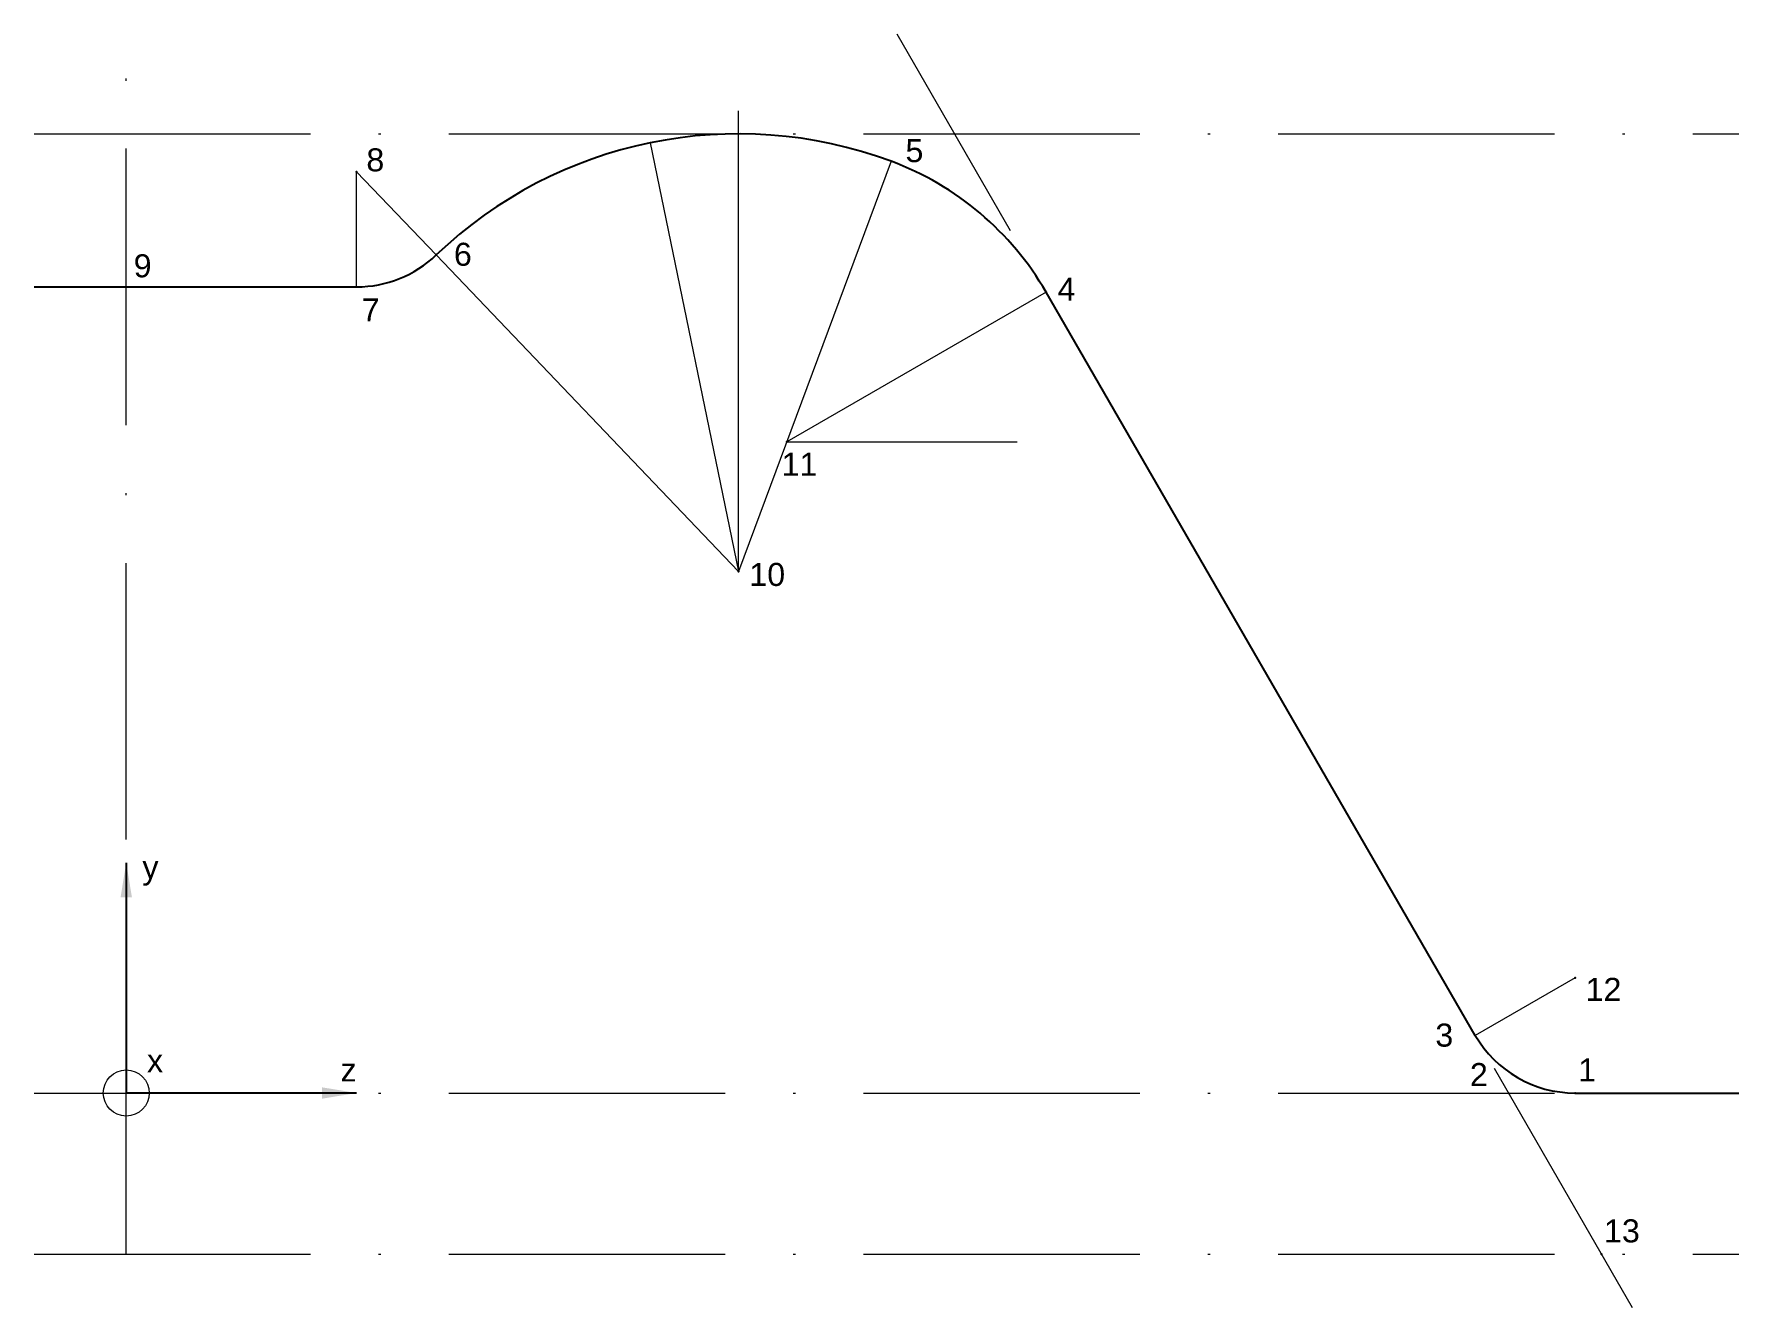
# Model space of a CAD drawing. Header units: millimetres. Extents: x -4 to 70, y -9.3 to 46.
import ezdxf

# ---------------------------------------------------------------- set-up
doc = ezdxf.new("R2010")
doc.units = ezdxf.units.MM
doc.linetypes.add('ACAD_ISO10W100', pattern=[18, 12, -2.95, 0.1, -2.95])
doc.layers.get('0').update_dxf_attribs({"lineweight": 25, "true_color": 0x000000})
for name, color, linetype, lineweight, true_color in [('koord', 1, 'Continuous', 13, 0xff0000), ('mass', 7, 'Continuous', 13, 0x000000), ('punkte', 94, 'Continuous', 25, 0x008000), ('strichpunkt', 7, 'ACAD_ISO10W100', 13, 0x000000)]:
    doc.layers.add(name, color=color, linetype=linetype, lineweight=lineweight, true_color=true_color)
doc.styles.get("Standard").update_dxf_attribs({"font": ''})
doc.styles.add('textstyle0', font='')
doc.styles.add('textstyle1', font='')
doc.styles.add('textstyle10', font='')
doc.styles.add('textstyle11', font='')
doc.styles.add('textstyle12', font='')
doc.styles.add('textstyle13', font='')
doc.styles.add('textstyle14', font='')
doc.styles.add('textstyle15', font='')
doc.styles.add('textstyle2', font='')
doc.styles.add('textstyle3', font='')
doc.styles.add('textstyle4', font='')
doc.styles.add('textstyle5', font='')
doc.styles.add('textstyle6', font='')
doc.styles.add('textstyle7', font='')
doc.styles.add('textstyle8', font='')
doc.styles.add('textstyle9', font='')
doc.styles.get('Standard').set_extended_font_data('txt')
doc.styles.get('textstyle0').set_extended_font_data('Nimbus Sans [UKWN]')
doc.styles.get('textstyle1').set_extended_font_data('Nimbus Sans [UKWN]')
doc.styles.get('textstyle10').set_extended_font_data('Nimbus Sans [UKWN]')
doc.styles.get('textstyle11').set_extended_font_data('Nimbus Sans [UKWN]')
doc.styles.get('textstyle12').set_extended_font_data('Nimbus Sans [UKWN]')
doc.styles.get('textstyle13').set_extended_font_data('Nimbus Sans [UKWN]')
doc.styles.get('textstyle14').set_extended_font_data('Nimbus Sans [UKWN]')
doc.styles.get('textstyle15').set_extended_font_data('Nimbus Sans [UKWN]')
doc.styles.get('textstyle2').set_extended_font_data('Nimbus Sans [UKWN]')
doc.styles.get('textstyle3').set_extended_font_data('Nimbus Sans [UKWN]')
doc.styles.get('textstyle4').set_extended_font_data('Nimbus Sans [UKWN]')
doc.styles.get('textstyle5').set_extended_font_data('Nimbus Sans [UKWN]')
doc.styles.get('textstyle6').set_extended_font_data('Nimbus Sans [UKWN]')
doc.styles.get('textstyle7').set_extended_font_data('Nimbus Sans [UKWN]')
doc.styles.get('textstyle8').set_extended_font_data('Nimbus Sans [UKWN]')
doc.styles.get('textstyle9').set_extended_font_data('Nimbus Sans [UKWN]')
doc.dimstyles.get("Standard").update_dxf_attribs({"dimtxt": 1.5, "dimasz": 1.5, "dimexe": 0.75, "dimexo": 0.375, "dimgap": 0.375, "dimtad": 1, "dimtxsty": 'Standard', "dimcen": 2.5, "dimadec": 0, "dimazin": 0, "dimtfac": 1, "dimtmove": 0, "dimatfit": 3, "dimfxl": 1, "dimarcsym": 0})

msp = doc.modelspace()

# ---------------------------------------------------------------- linework, layer by layer
for p, q in [((-4, 35), (10, 35)), ((58.557, 2.5), (39.927, 34.768)), ((62.887, 0), (70, 0))]:
    msp.add_line(p, q)
for centre, radius, start, end in [((26.576, 22.644), 19, 69.59103, 133.68397), ((28.669, 28.268), 13, 30, 69.59103), ((10, 40), 5, 270, 313.68397), ((62.887, 5), 5, 210, 270)]:
    msp.add_arc(centre, radius, start, end)
at = {"layer": 'koord'}
msp.add_circle((0, 0), 1, dxfattribs=at)
msp.add_point((0, 0), dxfattribs=at)
at = {"layer": 'mass'}
for p, q in [((26.576, 22.644), (26.576, 42.644)), ((22.744, 41.254), (26.576, 22.644)), ((13.453, 36.384), (10, 40)), ((10, 35), (10, 40)), ((33.202, 40.451), (26.576, 22.644)), ((13.453, 36.384), (26.576, 22.644)), ((39.927, 34.768), (28.669, 28.268)), ((28.669, 28.268), (38.669, 28.268)), ((62.887, 5), (58.557, 2.5))]:
    msp.add_line(p, q, dxfattribs=at)
at = {"layer": 'punkte'}
for p in [(10, 40), (33.202, 40.451), (13.453, 36.384), (0, 35), (10, 35), (39.927, 34.768), (28.669, 28.268), (26.576, 22.644), (62.887, 5), (58.557, 2.5), (60, 0), (62.887, 0), (64.041, -7)]:
    msp.add_point(p, dxfattribs=at)
at = {"layer": 'strichpunkt'}
for p, q in [((65.387, -9.33), (33.457, 45.974)), ((0, -7), (0, 45)), ((-4, 41.644), (70, 41.644)), ((-4, 0), (70, 0)), ((-4, -7), (70, -7))]:
    msp.add_line(p, q, dxfattribs=at)

# ---------------------------------------------------------------- texts
at = {"layer": 'koord', "attachment_point": 9}
for s, insert, char_height, style in [('y', (1.4, 9), 1, 'textstyle0'), ('\\H1;x', (1.6, 0.9), 2.5, 'textstyle15'), ('z', (10, 0.5), 1, 'textstyle1')]:
    msp.add_mtext(s, dxfattribs=dict(at, insert=insert, char_height=char_height, style=style))
at = {"layer": 'punkte', "char_height": 1, "attachment_point": 9}
for s, insert, style in [('8', (11.2, 40), 'textstyle11'), ('5', (34.6, 40.4), 'textstyle5'), ('9', (1.1, 35.4), 'textstyle14'), ('6', (15, 35.9), 'textstyle4'), ('4', (41.2, 34.4), 'textstyle2'), ('7', (11, 33.5), 'textstyle12'), ('11', (30, 26.8), 'textstyle10'), ('10', (28.6, 22), 'textstyle13'), ('12', (64.9, 4), 'textstyle3'), ('3', (57.6, 2), 'textstyle7'), ('1', (63.8, 0.5), 'textstyle6'), ('2', (59.1, 0.3), 'textstyle8'), ('13', (65.7, -6.5), 'textstyle9')]:
    msp.add_mtext(s, dxfattribs=dict(at, insert=insert, style=style))

# ---------------------------------------------------------------- leaders
at = {"layer": 'koord'}
for points in [[(0, 10), (0, 0)], [(10, 0), (0, 0)]]:
    msp.add_leader(points, dimstyle='Standard', override={"dimscale": 1}, dxfattribs=at)

doc.saveas('drawing.dxf')
